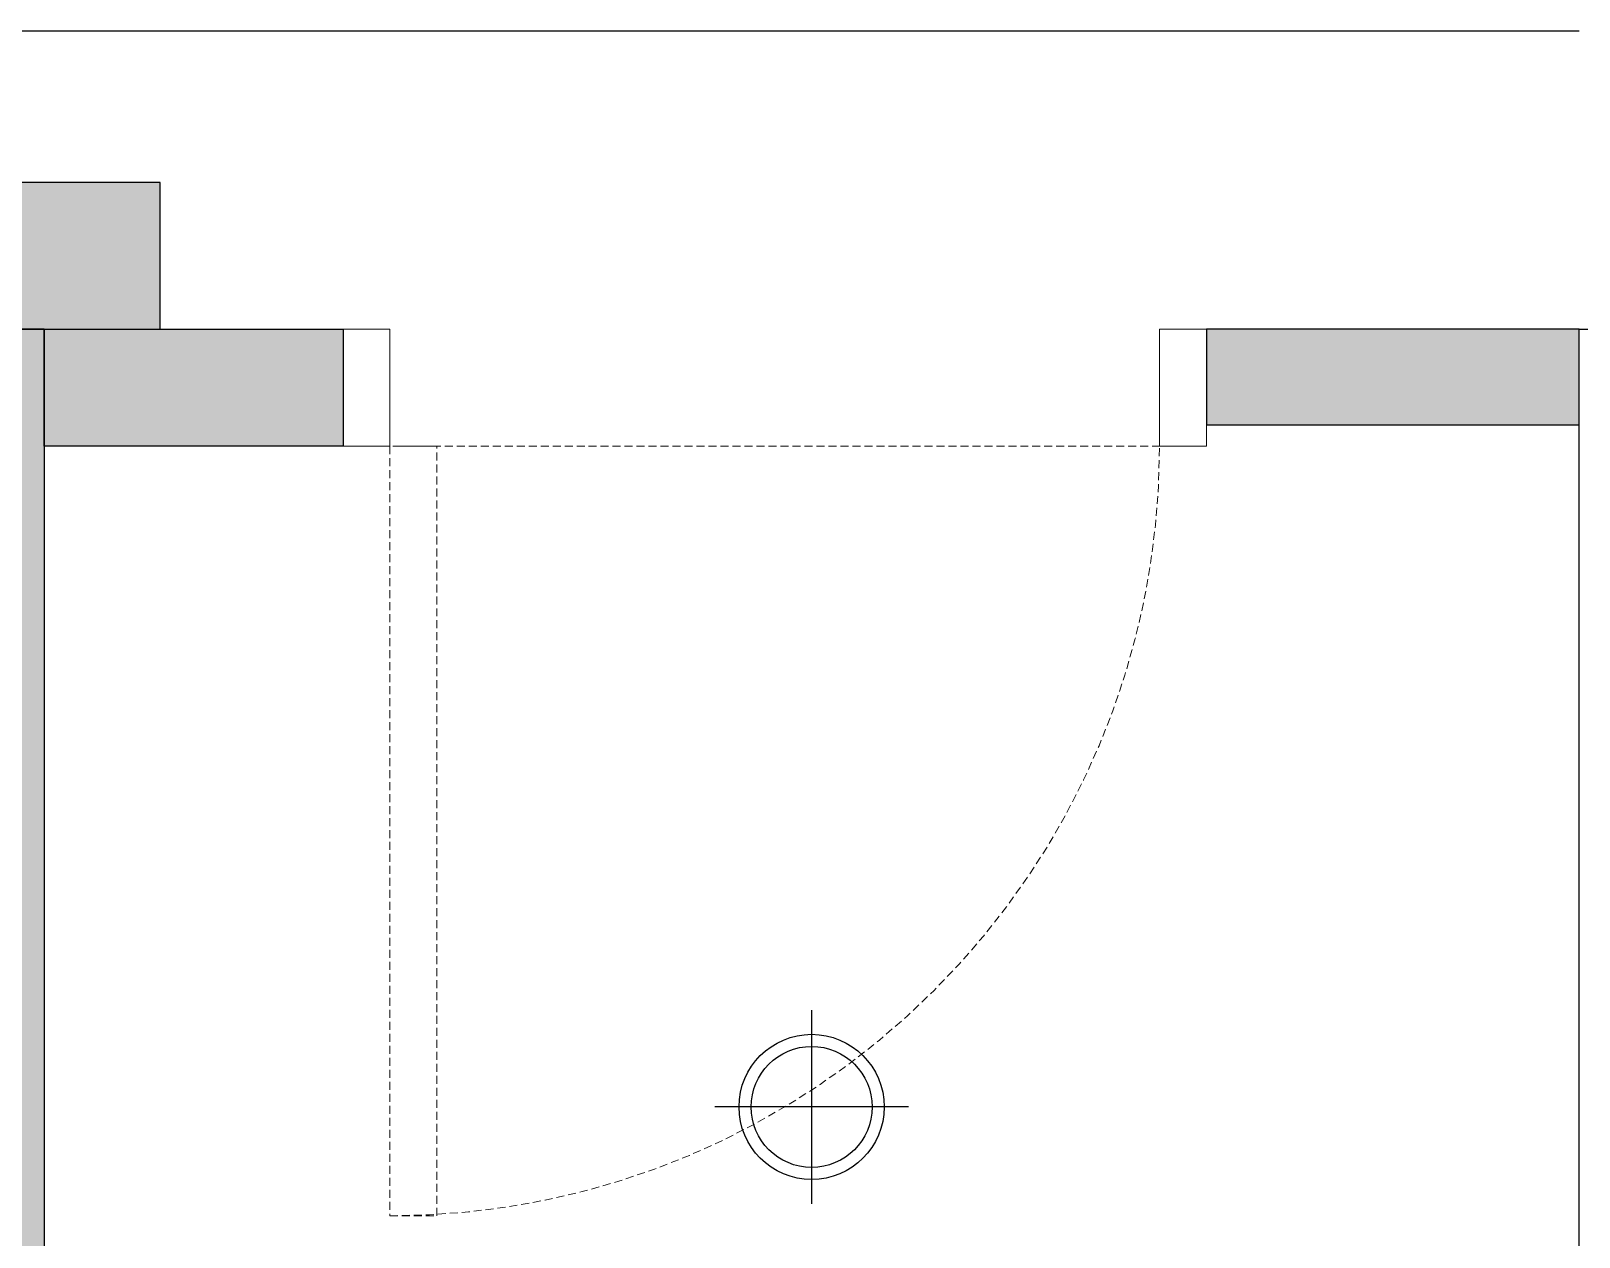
# Model space of a CAD drawing. Header units: inches. Extents: x 9636 to 21597, y -10243 to 557.
# Drawn here: x 15242.75 to 15291.17, y -123.19 to -85.47 of the extents above; entities that cross this region are included whole.
import ezdxf

# ---------------------------------------------------------------- set-up
doc = ezdxf.new("R2010")
doc.units = ezdxf.units.IN
doc.header["$MEASUREMENT"] = 0
doc.linetypes.add('DASHED2', pattern=[0.375, 0.25, -0.125])
doc.linetypes.add('HIDDEN', pattern=[0.375, 0.25, -0.125])
for name, color, linetype in [('A-Door-Frame', 1, 'Continuous'), ('A-Door-Swing', 8, 'HIDDEN'), ('IEL-HATCH-002', 7, 'Continuous')]:
    doc.layers.add(name, color=color, linetype=linetype)

# ---------------------------------------------------------------- blocks, each defined once
blk = doc.blocks.new('5ryh')
at = {"layer": 'IEL-HATCH-002', "true_color": 0x139b48, "transparency": 33554687}
h = blk.add_hatch(color=114, dxfattribs=at)
h.dxf.hatch_style = 1
h.paths.add_polyline_path([(6507.8, -1186.938), (6501.8, -1186.938), (6501.8, -1188.938), (6507.8, -1188.938)])
blk.add_lwpolyline([(6507.8, -1188.938), (6507.8, -1186.938), (6501.8, -1186.938), (6501.8, -1188.938)], close=True)
blk = doc.blocks.new('ger')
at = {"color": 5}
for p, q in [((6473.064, -970.679), (6473.07, -978.679)), ((6469.067, -974.679), (6477.067, -974.679))]:
    blk.add_line(p, q, dxfattribs=at)
for radius in [3, 2.5]:
    blk.add_circle((6473.067, -974.679), radius, dxfattribs=at)
blk = doc.blocks.new('shht')
at = {"layer": 'IEL-HATCH-002', "true_color": 0x636466, "transparency": 33554687}
h = blk.add_hatch(color=251, dxfattribs=at)
h.dxf.hatch_style = 1
h.paths.add_polyline_path([(15159.498, -2257.014), (15156.498, -2257.014), (15156.498, -2302.014), (15159.498, -2302.014), (15159.498, -2299.668)])
h.paths.add_polyline_path([(15168.498, -2254.014), (15156.498, -2254.014), (15156.498, -2257.014), (15168.498, -2257.014)])
h.paths.add_polyline_path([(15258.498, -2254.014), (15246.843, -2254.014), (15246.843, -2257.014), (15258.498, -2257.014)])
h.paths.add_polyline_path([(15210.498, -2254.014), (15207.498, -2254.014), (15207.498, -2257.68), (15207.498, -2302.014), (15210.498, -2302.014)])
h = blk.add_hatch(color=251, dxfattribs=at)
h.dxf.hatch_style = 1
h.paths.add_polyline_path([(15219.843, -2254.014), (15210.498, -2254.014), (15210.498, -2257.68), (15219.843, -2257.68)])
at = {"color": 251, "true_color": 0x636466}
for p, q in [((15210.498, -2254.014), (15207.498, -2254.014)), ((15210.498, -2254.014), (15210.498, -2302.014)), ((15210.498, -2254.014), (15219.843, -2254.014)), ((15210.498, -2257.68), (15210.498, -2254.014)), ((15219.843, -2254.014), (15219.843, -2257.68)), ((15258.498, -2254.014), (15246.843, -2254.014)), ((15246.843, -2254.014), (15246.843, -2257.014)), ((15258.498, -2302.014), (15258.498, -2254.014)), ((15258.498, -2254.014), (15267.498, -2254.014)), ((15258.498, -2257.014), (15246.843, -2257.014)), ((15219.843, -2257.68), (15210.498, -2257.68))]:
    blk.add_line(p, q, dxfattribs=at)
at = {"layer": 'A-Door-Frame', "color": 251, "lineweight": 5, "true_color": 0x636466}
for p, q in [((15219.843, -2254.014), (15219.843, -2257.68)), ((15246.843, -2254.014), (15246.843, -2257.68))]:
    blk.add_line(p, q, dxfattribs=at)
for points in [[(15219.843, -2254.014), (15221.31, -2254.014), (15221.31, -2257.68), (15219.843, -2257.68)], [(15246.843, -2254.014), (15245.377, -2254.014), (15245.377, -2257.68), (15246.843, -2257.68)]]:
    blk.add_lwpolyline(points, dxfattribs=at)
at = {"layer": 'A-Door-Swing', "color": 251, "linetype": 'DASHED2', "lineweight": 5, "true_color": 0x636466}
blk.add_line((15221.525, -2257.68), (15245.592, -2257.68), dxfattribs=at)
blk.add_lwpolyline([(15221.31, -2257.68), (15221.31, -2281.747), (15222.777, -2281.747), (15222.777, -2257.68)], close=True, dxfattribs=at)
blk.add_arc((15221.31, -2257.68), 24.067, 270, 0, dxfattribs=at)

msp = doc.modelspace()

# ---------------------------------------------------------------- linework, layer by layer
at = {"color": 18, "true_color": 0x000000}
msp.add_line((14969.167, -85.47), (15291.167, -85.47), dxfattribs=at)

# ---------------------------------------------------------------- block references
msp.add_blockref('shht', (32.669, 2159.219))
for name, p, xscale, yscale, zscale, rotation in [('5ryh', (30149.414, -2815.348), 2.292076783467584, 2.292076783467584, 2.292076783467584, 180), ('ger', (16004.791, 4779.607), 0.7567862946407661, 0.7567862946407661, 0.7567862946407661, 270)]:
    msp.add_blockref(name, p, dxfattribs=dict(xscale=xscale, yscale=yscale, zscale=zscale, rotation=rotation))

doc.saveas('drawing.dxf')
